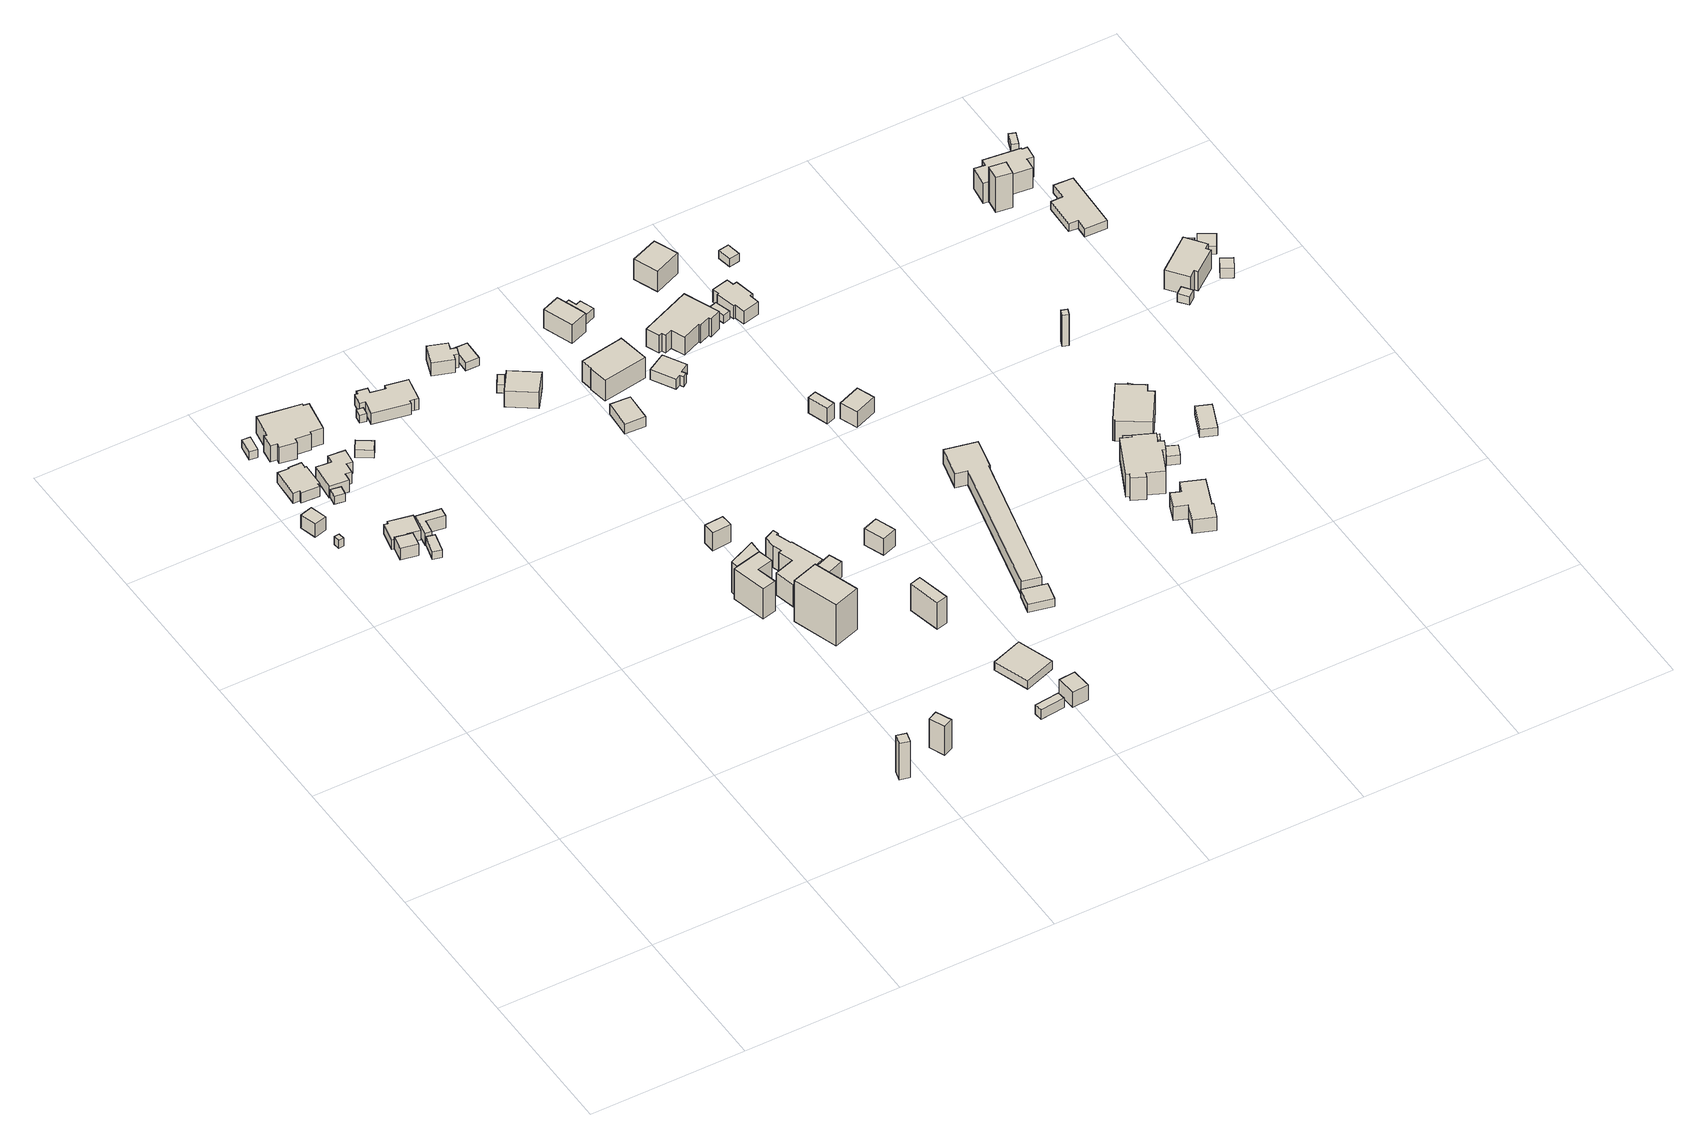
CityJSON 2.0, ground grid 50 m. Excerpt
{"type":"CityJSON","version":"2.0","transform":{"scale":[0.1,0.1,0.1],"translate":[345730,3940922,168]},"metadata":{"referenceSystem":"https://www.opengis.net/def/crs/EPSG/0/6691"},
"CityObjects":{
"building1":{"type":"Building","attributes":{"BuildingIDAttribute.prefecture":"14","BuildingIDAttribute.city":"14151","BuildingDetailAttribute.surveyYear":2015},"geometry":[{"type":"Solid","lod":"1","boundaries":[[[[0,1,2,3]],[[2,4,5,3]],[[1,6,4,2]],[[0,7,6,1]],[[3,5,7,0]],[[4,6,7,5]]]]}]},
"building2":{"type":"Building","attributes":{"measuredHeight":10.1,"BuildingIDAttribute.prefecture":"14","BuildingIDAttribute.city":"14151","BuildingDetailAttribute.surveyYear":2015},"geometry":[{"type":"Solid","lod":"1","boundaries":[[[[8,9,10,11]],[[10,12,13,11]],[[9,14,12,10]],[[8,15,14,9]],[[11,13,15,8]],[[12,14,15,13]]]]}]},
"building3":{"type":"Building","attributes":{"usage":"411","measuredHeight":5.7,"storeysAboveGround":2,"BuildingIDAttribute.prefecture":"14","BuildingIDAttribute.city":"14151","BuildingDetailAttribute.totalFloorArea":144.07,"BuildingDetailAttribute.buildingFootprintArea":72.03,"BuildingDetailAttribute.buildingStructureType":"601","BuildingDetailAttribute.buildingStructureOrgType":"1","BuildingDetailAttribute.orgUsage":"10","BuildingDetailAttribute.surveyYear":2015},"geometry":[{"type":"Solid","lod":"1","boundaries":[[[[16,17,18,19,20,21,22,23,24,25,26,27]],[[26,28,29,27]],[[25,30,28,26]],[[24,31,30,25]],[[23,32,31,24]],[[22,33,32,23]],[[21,34,33,22]],[[20,35,34,21]],[[19,36,35,20]],[[18,37,36,19]],[[17,38,37,18]],[[16,39,38,17]],[[27,29,39,16]],[[28,30,31,32,33,34,35,36,37,38,39,29]]]]}]},
"building4":{"type":"Building","attributes":{"measuredHeight":9.6,"BuildingIDAttribute.prefecture":"14","BuildingIDAttribute.city":"14151","BuildingDetailAttribute.surveyYear":2015},"geometry":[{"type":"Solid","lod":"1","boundaries":[[[[40,41,42,43]],[[42,44,45,43]],[[41,46,44,42]],[[40,47,46,41]],[[43,45,47,40]],[[44,46,47,45]]]]}]},
"building5":{"type":"Building","attributes":{"usage":"411","storeysAboveGround":1,"BuildingIDAttribute.prefecture":"14","BuildingIDAttribute.city":"14151","BuildingDetailAttribute.totalFloorArea":14.48,"BuildingDetailAttribute.buildingFootprintArea":14.48,"BuildingDetailAttribute.buildingStructureType":"601","BuildingDetailAttribute.buildingStructureOrgType":"1","BuildingDetailAttribute.orgUsage":"10","BuildingDetailAttribute.surveyYear":2015},"geometry":[{"type":"Solid","lod":"1","boundaries":[[[[48,49,50,51]],[[50,52,53,51]],[[49,54,52,50]],[[48,55,54,49]],[[51,53,55,48]],[[52,54,55,53]]]]}]},
"building6":{"type":"Building","attributes":{"BuildingIDAttribute.prefecture":"14","BuildingIDAttribute.city":"14151","BuildingDetailAttribute.surveyYear":2015},"geometry":[{"type":"Solid","lod":"1","boundaries":[[[[56,57,58,59]],[[58,60,61,59]],[[57,62,60,58]],[[56,63,62,57]],[[59,61,63,56]],[[60,62,63,61]]]]}]},
"building7":{"type":"Building","attributes":{"usage":"411","measuredHeight":10.4,"storeysAboveGround":1,"BuildingIDAttribute.prefecture":"14","BuildingIDAttribute.city":"14151","BuildingDetailAttribute.totalFloorArea":51.96,"BuildingDetailAttribute.buildingFootprintArea":51.96,"BuildingDetailAttribute.buildingStructureType":"601","BuildingDetailAttribute.buildingStructureOrgType":"1","BuildingDetailAttribute.orgUsage":"10","BuildingDetailAttribute.surveyYear":2015},"geometry":[{"type":"Solid","lod":"1","boundaries":[[[[64,65,66,67,68,69,70,71]],[[70,72,73,71]],[[69,74,72,70]],[[68,75,74,69]],[[67,76,75,68]],[[66,77,76,67]],[[65,78,77,66]],[[64,79,78,65]],[[71,73,79,64]],[[72,74,75,76,77,78,79,73]]]]}]},
"building8":{"type":"Building","attributes":{"measuredHeight":3.3,"BuildingIDAttribute.prefecture":"14","BuildingIDAttribute.city":"14151","BuildingDetailAttribute.surveyYear":2015},"geometry":[{"type":"Solid","lod":"1","boundaries":[[[[80,81,82,83]],[[82,84,85,83]],[[81,86,84,82]],[[80,87,86,81]],[[83,85,87,80]],[[84,86,87,85]]]]}]},
"building9":{"type":"Building","attributes":{"usage":"411","measuredHeight":5.1,"storeysAboveGround":1,"BuildingIDAttribute.prefecture":"14","BuildingIDAttribute.city":"14151","BuildingDetailAttribute.totalFloorArea":86,"BuildingDetailAttribute.buildingFootprintArea":86,"BuildingDetailAttribute.buildingStructureType":"601","BuildingDetailAttribute.buildingStructureOrgType":"1","BuildingDetailAttribute.orgUsage":"10","BuildingDetailAttribute.surveyYear":2015},"geometry":[{"type":"Solid","lod":"1","boundaries":[[[[88,89,90,91,92,93,94,95,96,97]],[[96,98,99,97]],[[95,100,98,96]],[[94,101,100,95]],[[93,102,101,94]],[[92,103,102,93]],[[91,104,103,92]],[[90,105,104,91]],[[89,106,105,90]],[[88,107,106,89]],[[97,99,107,88]],[[98,100,101,102,103,104,105,106,107,99]]]]}]},
"building10":{"type":"Building","attributes":{"measuredHeight":10.3,"BuildingIDAttribute.prefecture":"14","BuildingIDAttribute.city":"14151","BuildingDetailAttribute.surveyYear":2015},"geometry":[{"type":"Solid","lod":"1","boundaries":[[[[108,109,110,111,112,113]],[[112,114,115,113]],[[111,116,114,112]],[[110,117,116,111]],[[109,118,117,110]],[[108,119,118,109]],[[113,115,119,108]],[[114,116,117,118,119,115]]]]}]},
"building11":{"type":"Building","attributes":{"usage":"411","measuredHeight":9.2,"storeysAboveGround":2,"BuildingIDAttribute.prefecture":"14","BuildingIDAttribute.city":"14151","BuildingDetailAttribute.totalFloorArea":336.96,"BuildingDetailAttribute.buildingFootprintArea":168.48,"BuildingDetailAttribute.buildingStructureType":"601","BuildingDetailAttribute.buildingStructureOrgType":"1","BuildingDetailAttribute.orgUsage":"10","BuildingDetailAttribute.surveyYear":2015},"geometry":[{"type":"Solid","lod":"1","boundaries":[[[[120,121,122,123,124,125,126,127,128,129,130,131,132,133]],[[132,134,135,133]],[[131,136,134,132]],[[130,137,136,131]],[[129,138,137,130]],[[128,139,138,129]],[[127,140,139,128]],[[126,141,140,127]],[[125,142,141,126]],[[124,143,142,125]],[[123,144,143,124]],[[122,145,144,123]],[[121,146,145,122]],[[120,147,146,121]],[[133,135,147,120]],[[134,136,137,138,139,140,141,142,143,144,145,146,147,135]]]]}]},
"building12":{"type":"Building","attributes":{"measuredHeight":17,"BuildingIDAttribute.prefecture":"14","BuildingIDAttribute.city":"14151","BuildingDetailAttribute.surveyYear":2015},"geometry":[{"type":"Solid","lod":"1","boundaries":[[[[148,149,150,151]],[[150,152,153,151]],[[149,154,152,150]],[[148,155,154,149]],[[151,153,155,148]],[[152,154,155,153]]]]}]},
"building13":{"type":"Building","attributes":{"BuildingIDAttribute.prefecture":"14","BuildingIDAttribute.city":"14151","BuildingDetailAttribute.surveyYear":2015},"geometry":[{"type":"Solid","lod":"1","boundaries":[[[[156,157,158,159]],[[158,160,161,159]],[[157,162,160,158]],[[156,163,162,157]],[[159,161,163,156]],[[160,162,163,161]]]]}]},
"building14":{"type":"Building","attributes":{"measuredHeight":14.6,"BuildingIDAttribute.prefecture":"14","BuildingIDAttribute.city":"14151","BuildingDetailAttribute.surveyYear":2015},"geometry":[{"type":"Solid","lod":"1","boundaries":[[[[164,165,166,167]],[[166,168,169,167]],[[165,170,168,166]],[[164,171,170,165]],[[167,169,171,164]],[[168,170,171,169]]]]}]},
"building15":{"type":"Building","attributes":{"BuildingIDAttribute.prefecture":"14","BuildingIDAttribute.city":"14151","BuildingDetailAttribute.surveyYear":2015},"geometry":[{"type":"Solid","lod":"1","boundaries":[[[[172,173,174,175]],[[174,176,177,175]],[[173,178,176,174]],[[172,179,178,173]],[[175,177,179,172]],[[176,178,179,177]]]]}]},
"building16":{"type":"Building","attributes":{"usage":"411","measuredHeight":5.4,"storeysAboveGround":1,"BuildingIDAttribute.prefecture":"14","BuildingIDAttribute.city":"14151","BuildingDetailAttribute.totalFloorArea":135.49,"BuildingDetailAttribute.buildingFootprintArea":135.49,"BuildingDetailAttribute.buildingStructureType":"601","BuildingDetailAttribute.buildingStructureOrgType":"1","BuildingDetailAttribute.orgUsage":"10","BuildingDetailAttribute.surveyYear":2015},"geometry":[{"type":"Solid","lod":"1","boundaries":[[[[180,181,182,183,184,185,186,187,188,189,190,191,192,193,194,195]],[[194,196,197,195]],[[193,198,196,194]],[[192,199,198,193]],[[191,200,199,192]],[[190,201,200,191]],[[189,202,201,190]],[[188,203,202,189]],[[187,204,203,188]],[[186,205,204,187]],[[185,206,205,186]],[[184,207,206,185]],[[183,208,207,184]],[[182,209,208,183]],[[181,210,209,182]],[[180,211,210,181]],[[195,197,211,180]],[[196,198,199,200,201,202,203,204,205,206,207,208,209,210,211,197]]]]}]},
"building17":{"type":"Building","attributes":{"usage":"431","measuredHeight":12.8,"storeysAboveGround":1,"BuildingIDAttribute.prefecture":"14","BuildingIDAttribute.city":"14151","BuildingDetailAttribute.totalFloorArea":214.82,"BuildingDetailAttribute.buildingFootprintArea":214.82,"BuildingDetailAttribute.buildingStructureType":"601","BuildingDetailAttribute.buildingStructureOrgType":"1","BuildingDetailAttribute.orgUsage":"143","BuildingDetailAttribute.surveyYear":2015},"geometry":[{"type":"Solid","lod":"1","boundaries":[[[[212,213,214,215,216,217,218]],[[217,219,220,218]],[[216,221,219,217]],[[215,222,221,216]],[[214,223,222,215]],[[213,224,223,214]],[[212,225,224,213]],[[218,220,225,212]],[[219,221,222,223,224,225,220]]]]}]},
"building18":{"type":"Building","attributes":{"measuredHeight":14.2,"BuildingIDAttribute.prefecture":"14","BuildingIDAttribute.city":"14151","BuildingDetailAttribute.surveyYear":2015},"geometry":[{"type":"Solid","lod":"1","boundaries":[[[[213,226,227,214]],[[227,228,229,214]],[[226,230,228,227]],[[213,231,230,226]],[[214,229,231,213]],[[228,230,231,229]]]]}]},
"building19":{"type":"Building","attributes":{"measuredHeight":19.7,"BuildingIDAttribute.prefecture":"14","BuildingIDAttribute.city":"14151","BuildingDetailAttribute.surveyYear":2015},"geometry":[{"type":"Solid","lod":"1","boundaries":[[[[232,233,234,235]],[[234,236,237,235]],[[233,238,236,234]],[[232,239,238,233]],[[235,237,239,232]],[[236,238,239,237]]]]}]},
"building20":{"type":"Building","attributes":{"measuredHeight":17.2,"BuildingIDAttribute.prefecture":"14","BuildingIDAttribute.city":"14151","BuildingDetailAttribute.surveyYear":2015},"geometry":[{"type":"Solid","lod":"1","boundaries":[[[[240,241,242,243]],[[242,244,245,243]],[[241,246,244,242]],[[240,247,246,241]],[[243,245,247,240]],[[244,246,247,245]]]]}]},
"building21":{"type":"Building","attributes":{"measuredHeight":9.1,"BuildingIDAttribute.prefecture":"14","BuildingIDAttribute.city":"14151","BuildingDetailAttribute.surveyYear":2015},"geometry":[{"type":"Solid","lod":"1","boundaries":[[[[248,249,250,251]],[[250,252,253,251]],[[249,254,252,250]],[[248,255,254,249]],[[251,253,255,248]],[[252,254,255,253]]]]}]},
"building22":{"type":"Building","attributes":{"usage":"431","measuredHeight":13.8,"storeysAboveGround":1,"BuildingIDAttribute.prefecture":"14","BuildingIDAttribute.city":"14151","BuildingDetailAttribute.totalFloorArea":137.71,"BuildingDetailAttribute.buildingFootprintArea":137.71,"BuildingDetailAttribute.buildingStructureType":"601","BuildingDetailAttribute.buildingStructureOrgType":"1","BuildingDetailAttribute.orgUsage":"143","BuildingDetailAttribute.surveyYear":2015},"geometry":[{"type":"Solid","lod":"1","boundaries":[[[[256,257,258,259,260,261,262,263,264,265,266,267,268]],[[267,269,270,268]],[[266,271,269,267]],[[265,272,271,266]],[[264,273,272,265]],[[263,274,273,264]],[[262,275,274,263]],[[261,276,275,262]],[[260,277,276,261]],[[259,278,277,260]],[[258,279,278,259]],[[257,280,279,258]],[[256,281,280,257]],[[268,270,281,256]],[[269,271,272,273,274,275,276,277,278,279,280,281,270]]]]}]},
"building23":{"type":"Building","attributes":{"measuredHeight":6.5,"BuildingIDAttribute.prefecture":"14","BuildingIDAttribute.city":"14151","BuildingDetailAttribute.surveyYear":2015},"geometry":[{"type":"Solid","lod":"1","boundaries":[[[[282,283,284,285]],[[284,286,287,285]],[[283,288,286,284]],[[282,289,288,283]],[[285,287,289,282]],[[286,288,289,287]]]]}]},
"building24":{"type":"Building","attributes":{"usage":"411","measuredHeight":5.7,"storeysAboveGround":1,"BuildingIDAttribute.prefecture":"14","BuildingIDAttribute.city":"14151","BuildingDetailAttribute.totalFloorArea":49.26,"BuildingDetailAttribute.buildingFootprintArea":49.26,"BuildingDetailAttribute.buildingStructureType":"610","BuildingDetailAttribute.buildingStructureOrgType":"2","BuildingDetailAttribute.orgUsage":"10","BuildingDetailAttribute.surveyYear":2015},"geometry":[{"type":"Solid","lod":"1","boundaries":[[[[290,291,292,293,294,295,296,297]],[[296,298,299,297]],[[295,300,298,296]],[[294,301,300,295]],[[293,302,301,294]],[[292,303,302,293]],[[291,304,303,292]],[[290,305,304,291]],[[297,299,305,290]],[[298,300,301,302,303,304,305,299]]]]}]},
"building25":{"type":"Building","attributes":{"measuredHeight":5.9,"BuildingIDAttribute.prefecture":"14","BuildingIDAttribute.city":"14151","BuildingDetailAttribute.surveyYear":2015},"geometry":[{"type":"Solid","lod":"1","boundaries":[[[[306,307,308,309]],[[308,310,311,309]],[[307,312,310,308]],[[306,313,312,307]],[[309,311,313,306]],[[310,312,313,311]]]]}]},
"building26":{"type":"Building","attributes":{"measuredHeight":11.6,"BuildingIDAttribute.prefecture":"14","BuildingIDAttribute.city":"14151","BuildingDetailAttribute.surveyYear":2015},"geometry":[{"type":"Solid","lod":"1","boundaries":[[[[314,315,316,317]],[[316,318,319,317]],[[315,320,318,316]],[[314,321,320,315]],[[317,319,321,314]],[[318,320,321,319]]]]}]},
"building27":{"type":"Building","attributes":{"measuredHeight":15.4,"BuildingIDAttribute.prefecture":"14","BuildingIDAttribute.city":"14151","BuildingDetailAttribute.surveyYear":2015},"geometry":[{"type":"Solid","lod":"1","boundaries":[[[[322,323,324,325]],[[324,326,327,325]],[[323,328,326,324]],[[322,329,328,323]],[[325,327,329,322]],[[326,328,329,327]]]]}]},
"building28":{"type":"Building","attributes":{"BuildingIDAttribute.prefecture":"14","BuildingIDAttribute.city":"14151","BuildingDetailAttribute.surveyYear":2015},"geometry":[{"type":"Solid","lod":"1","boundaries":[[[[330,331,332,333]],[[332,334,335,333]],[[331,336,334,332]],[[330,337,336,331]],[[333,335,337,330]],[[334,336,337,335]]]]}]},
"building29":{"type":"Building","attributes":{"usage":"411","measuredHeight":7.7,"storeysAboveGround":2,"BuildingIDAttribute.prefecture":"14","BuildingIDAttribute.city":"14151","BuildingDetailAttribute.totalFloorArea":139.17,"BuildingDetailAttribute.buildingFootprintArea":69.59,"BuildingDetailAttribute.buildingStructureType":"601","BuildingDetailAttribute.buildingStructureOrgType":"1","BuildingDetailAttribute.orgUsage":"10","BuildingDetailAttribute.surveyYear":2015},"geometry":[{"type":"Solid","lod":"1","boundaries":[[[[338,339,340,341]],[[340,342,343,341]],[[339,344,342,340]],[[338,345,344,339]],[[341,343,345,338]],[[342,344,345,343]]]]}]},
"building30":{"type":"Building","attributes":{"BuildingIDAttribute.prefecture":"14","BuildingIDAttribute.city":"14151","BuildingDetailAttribute.surveyYear":2015},"geometry":[{"type":"Solid","lod":"1","boundaries":[[[[346,347,348,349]],[[348,350,351,349]],[[347,352,350,348]],[[346,353,352,347]],[[349,351,353,346]],[[350,352,353,351]]]]}]},
"building31":{"type":"Building","attributes":{"measuredHeight":6.5,"BuildingIDAttribute.prefecture":"14","BuildingIDAttribute.city":"14151","BuildingDetailAttribute.surveyYear":2015},"geometry":[{"type":"Solid","lod":"1","boundaries":[[[[354,355,356,357]],[[356,358,359,357]],[[355,360,358,356]],[[354,361,360,355]],[[357,359,361,354]],[[358,360,361,359]]]]}]},
"building32":{"type":"Building","attributes":{"usage":"411","measuredHeight":4.6,"storeysAboveGround":1,"BuildingIDAttribute.prefecture":"14","BuildingIDAttribute.city":"14151","BuildingDetailAttribute.totalFloorArea":60.54,"BuildingDetailAttribute.buildingFootprintArea":60.54,"BuildingDetailAttribute.buildingStructureType":"601","BuildingDetailAttribute.buildingStructureOrgType":"1","BuildingDetailAttribute.orgUsage":"10","BuildingDetailAttribute.surveyYear":2015},"geometry":[{"type":"Solid","lod":"1","boundaries":[[[[362,363,364,365]],[[364,366,367,365]],[[363,368,366,364]],[[362,369,368,363]],[[365,367,369,362]],[[366,368,369,367]]]]}]},
"building33":{"type":"Building","attributes":{"BuildingIDAttribute.prefecture":"14","BuildingIDAttribute.city":"14151","BuildingDetailAttribute.surveyYear":2015},"geometry":[{"type":"Solid","lod":"1","boundaries":[[[[370,371,372,373]],[[372,374,375,373]],[[371,376,374,372]],[[370,377,376,371]],[[373,375,377,370]],[[374,376,377,375]]]]}]},
"building34":{"type":"Building","attributes":{"usage":"411","measuredHeight":9,"storeysAboveGround":2,"BuildingIDAttribute.prefecture":"14","BuildingIDAttribute.city":"14151","BuildingDetailAttribute.totalFloorArea":246.65,"BuildingDetailAttribute.buildingFootprintArea":123.33,"BuildingDetailAttribute.buildingStructureType":"601","BuildingDetailAttribute.buildingStructureOrgType":"1","BuildingDetailAttribute.orgUsage":"10","BuildingDetailAttribute.surveyYear":2015},"geometry":[{"type":"Solid","lod":"1","boundaries":[[[[378,379,380,381,382,383,384]],[[383,385,386,384]],[[382,387,385,383]],[[381,388,387,382]],[[380,389,388,381]],[[379,390,389,380]],[[378,391,390,379]],[[384,386,391,378]],[[385,387,388,389,390,391,386]]]]}]},
"building35":{"type":"Building","attributes":{"usage":"431","measuredHeight":7.7,"storeysAboveGround":1,"BuildingIDAttribute.prefecture":"14","BuildingIDAttribute.city":"14151","BuildingDetailAttribute.totalFloorArea":51.91,"BuildingDetailAttribute.buildingFootprintArea":51.91,"BuildingDetailAttribute.buildingStructureType":"601","BuildingDetailAttribute.buildingStructureOrgType":"1","BuildingDetailAttribute.orgUsage":"143","BuildingDetailAttribute.surveyYear":2015},"geometry":[{"type":"Solid","lod":"1","boundaries":[[[[392,393,394,395,396,397]],[[396,398,399,397]],[[395,400,398,396]],[[394,401,400,395]],[[393,402,401,394]],[[392,403,402,393]],[[397,399,403,392]],[[398,400,401,402,403,399]]]]}]},
"building36":{"type":"Building","attributes":{"usage":"411","measuredHeight":4.2,"storeysAboveGround":1,"BuildingIDAttribute.prefecture":"14","BuildingIDAttribute.city":"14151","BuildingDetailAttribute.totalFloorArea":57.45,"BuildingDetailAttribute.buildingFootprintArea":57.45,"BuildingDetailAttribute.buildingStructureType":"601","BuildingDetailAttribute.buildingStructureOrgType":"1","BuildingDetailAttribute.orgUsage":"10","BuildingDetailAttribute.surveyYear":2015},"geometry":[{"type":"Solid","lod":"1","boundaries":[[[[404,405,406,407,408,409,410,411]],[[410,412,413,411]],[[409,414,412,410]],[[408,415,414,409]],[[407,416,415,408]],[[406,417,416,407]],[[405,418,417,406]],[[404,419,418,405]],[[411,413,419,404]],[[412,414,415,416,417,418,419,413]]]]}]},
"building37":{"type":"Building","attributes":{"measuredHeight":7.3,"BuildingIDAttribute.prefecture":"14","BuildingIDAttribute.city":"14151","BuildingDetailAttribute.surveyYear":2015},"geometry":[{"type":"Solid","lod":"1","boundaries":[[[[420,421,422,423,424,425]],[[424,426,427,425]],[[423,428,426,424]],[[422,429,428,423]],[[421,430,429,422]],[[420,431,430,421]],[[425,427,431,420]],[[426,428,429,430,431,427]]]]}]},
"building38":{"type":"Building","attributes":{"usage":"431","measuredHeight":7.1,"storeysAboveGround":1,"BuildingIDAttribute.prefecture":"14","BuildingIDAttribute.city":"14151","BuildingDetailAttribute.totalFloorArea":496.32,"BuildingDetailAttribute.buildingFootprintArea":496.32,"BuildingDetailAttribute.buildingStructureType":"610","BuildingDetailAttribute.buildingStructureOrgType":"2","BuildingDetailAttribute.orgUsage":"143","BuildingDetailAttribute.surveyYear":2015},"geometry":[{"type":"Solid","lod":"1","boundaries":[[[[432,433,434,435,436,437,438,439]],[[438,440,441,439]],[[437,442,440,438]],[[436,443,442,437]],[[435,444,443,436]],[[434,445,444,435]],[[433,446,445,434]],[[432,447,446,433]],[[439,441,447,432]],[[440,442,443,444,445,446,447,441]]]]}]},
"building39":{"type":"Building","attributes":{"measuredHeight":6.2,"BuildingIDAttribute.prefecture":"14","BuildingIDAttribute.city":"14151","BuildingDetailAttribute.surveyYear":2015},"geometry":[{"type":"Solid","lod":"1","boundaries":[[[[448,449,450,451]],[[450,452,453,451]],[[449,454,452,450]],[[448,455,454,449]],[[451,453,455,448]],[[452,454,455,453]]]]}]},
"building40":{"type":"Building","attributes":{"measuredHeight":6.1,"BuildingIDAttribute.prefecture":"14","BuildingIDAttribute.city":"14151","BuildingDetailAttribute.surveyYear":2015},"geometry":[{"type":"Solid","lod":"1","boundaries":[[[[456,457,458,459]],[[458,460,461,459]],[[457,462,460,458]],[[456,463,462,457]],[[459,461,463,456]],[[460,462,463,461]]]]}]},
"building41":{"type":"Building","attributes":{"usage":"411","measuredHeight":8.7,"storeysAboveGround":1,"BuildingIDAttribute.prefecture":"14","BuildingIDAttribute.city":"14151","BuildingDetailAttribute.totalFloorArea":178.76,"BuildingDetailAttribute.buildingFootprintArea":178.76,"BuildingDetailAttribute.buildingStructureType":"601","BuildingDetailAttribute.buildingStructureOrgType":"1","BuildingDetailAttribute.orgUsage":"10","BuildingDetailAttribute.surveyYear":2015},"geometry":[{"type":"Solid","lod":"1","boundaries":[[[[464,465,466,467,468,469,470,471,472,473,474,475]],[[474,476,477,475]],[[473,478,476,474]],[[472,479,478,473]],[[471,480,479,472]],[[470,481,480,471]],[[469,482,481,470]],[[468,483,482,469]],[[467,484,483,468]],[[466,485,484,467]],[[465,486,485,466]],[[464,487,486,465]],[[475,477,487,464]],[[476,478,479,480,481,482,483,484,485,486,487,477]]]]}]},
"building42":{"type":"Building","attributes":{"BuildingIDAttribute.prefecture":"14","BuildingIDAttribute.city":"14151","BuildingDetailAttribute.surveyYear":2015},"geometry":[{"type":"Solid","lod":"1","boundaries":[[[[488,489,490,491]],[[490,492,493,491]],[[489,494,492,490]],[[488,495,494,489]],[[491,493,495,488]],[[492,494,495,493]]]]}]},
"building43":{"type":"Building","attributes":{"usage":"411","measuredHeight":8,"storeysAboveGround":2,"BuildingIDAttribute.prefecture":"14","BuildingIDAttribute.city":"14151","BuildingDetailAttribute.totalFloorArea":146.39,"BuildingDetailAttribute.buildingFootprintArea":73.19,"BuildingDetailAttribute.buildingStructureType":"610","BuildingDetailAttribute.buildingStructureOrgType":"2","BuildingDetailAttribute.orgUsage":"10","BuildingDetailAttribute.surveyYear":2015},"geometry":[{"type":"Solid","lod":"1","boundaries":[[[[496,497,498,499]],[[498,500,501,499]],[[497,502,500,498]],[[496,503,502,497]],[[499,501,503,496]],[[500,502,503,501]]]]}]},
"building44":{"type":"Building","attributes":{"usage":"411","measuredHeight":5.6,"storeysAboveGround":1,"BuildingIDAttribute.prefecture":"14","BuildingIDAttribute.city":"14151","BuildingDetailAttribute.totalFloorArea":79.95,"BuildingDetailAttribute.buildingFootprintArea":79.95,"BuildingDetailAttribute.buildingStructureType":"601","BuildingDetailAttribute.buildingStructureOrgType":"1","BuildingDetailAttribute.orgUsage":"10","BuildingDetailAttribute.surveyYear":2015},"geometry":[{"type":"Solid","lod":"1","boundaries":[[[[504,505,506,507,508,509,510,511,512,513,514,515]],[[514,516,517,515]],[[513,518,516,514]],[[512,519,518,513]],[[511,520,519,512]],[[510,521,520,511]],[[509,522,521,510]],[[508,523,522,509]],[[507,524,523,508]],[[506,525,524,507]],[[505,526,525,506]],[[504,527,526,505]],[[515,517,527,504]],[[516,518,519,520,521,522,523,524,525,526,527,517]]]]}]},
"building45":{"type":"Building","attributes":{"BuildingIDAttribute.prefecture":"14","BuildingIDAttribute.city":"14151","BuildingDetailAttribute.surveyYear":2015},"geometry":[{"type":"Solid","lod":"1","boundaries":[[[[528,529,530,531]],[[530,532,533,531]],[[529,534,532,530]],[[528,535,534,529]],[[531,533,535,528]],[[532,534,535,533]]]]}]},
"building46":{"type":"Building","attributes":{"usage":"451","measuredHeight":15.8,"storeysAboveGround":1,"BuildingIDAttribute.prefecture":"14","BuildingIDAttribute.city":"14151","BuildingDetailAttribute.totalFloorArea":132.83,"BuildingDetailAttribute.buildingFootprintArea":132.83,"BuildingDetailAttribute.buildingStructureType":"601","BuildingDetailAttribute.buildingStructureOrgType":"1","BuildingDetailAttribute.orgUsage":"200","BuildingDetailAttribute.surveyYear":2015},"geometry":[{"type":"Solid","lod":"1","boundaries":[[[[536,537,538,539,540,541,542,543,544,545]],[[544,546,547,545]],[[543,548,546,544]],[[542,549,548,543]],[[541,550,549,542]],[[540,551,550,541]],[[539,552,551,540]],[[538,553,552,539]],[[537,554,553,538]],[[536,555,554,537]],[[545,547,555,536]],[[546,548,549,550,551,552,553,554,555,547]]]]}]},
"building47":{"type":"Building","attributes":{"usage":"411","measuredHeight":17.6,"storeysAboveGround":2,"BuildingIDAttribute.prefecture":"14","BuildingIDAttribute.city":"14151","BuildingDetailAttribute.totalFloorArea":304.43,"BuildingDetailAttribute.buildingFootprintArea":152.21,"BuildingDetailAttribute.buildingStructureType":"601","BuildingDetailAttribute.buildingStructureOrgType":"1","BuildingDetailAttribute.orgUsage":"10","BuildingDetailAttribute.surveyYear":2015,"BuildingLandSlideRiskAttribute.description":"1","BuildingLandSlideRiskAttribute.areaType":"1"},"geometry":[{"type":"Solid","lod":"1","boundaries":[[[[556,557,558,559,560,561,562,563,564,565,566,567,568,569]],[[568,570,571,569]],[[567,572,570,568]],[[566,573,572,567]],[[565,574,573,566]],[[564,575,574,565]],[[563,576,575,564]],[[562,577,576,563]],[[561,578,577,562]],[[560,579,578,561]],[[559,580,579,560]],[[558,581,580,559]],[[557,582,581,558]],[[556,583,582,557]],[[569,571,583,556]],[[570,572,573,574,575,576,577,578,579,580,581,582,583,571]]]]}]},
"building48":{"type":"Building","attributes":{"BuildingIDAttribute.prefecture":"14","BuildingIDAttribute.city":"14151","BuildingDetailAttribute.surveyYear":2015,"BuildingLandSlideRiskAttribute.description":"1","BuildingLandSlideRiskAttribute.areaType":"1"},"geometry":[{"type":"Solid","lod":"1","boundaries":[[[[584,585,586,587]],[[586,588,589,587]],[[585,590,588,586]],[[584,591,590,585]],[[587,589,591,584]],[[588,590,591,589]]]]}]},
"building49":{"type":"Building","attributes":{"measuredHeight":4,"BuildingIDAttribute.prefecture":"14","BuildingIDAttribute.city":"14151","BuildingDetailAttribute.surveyYear":2015,"BuildingLandSlideRiskAttribute.description":"1","BuildingLandSlideRiskAttribute.areaType":"1"},"geometry":[{"type":"Solid","lod":"1","boundaries":[[[[592,593,594,595]],[[594,596,597,595]],[[593,598,596,594]],[[592,599,598,593]],[[595,597,599,592]],[[596,598,599,597]]]]}]},
"building50":{"type":"Building","attributes":{"usage":"411","measuredHeight":12.1,"storeysAboveGround":1,"BuildingIDAttribute.prefecture":"14","BuildingIDAttribute.city":"14151","BuildingDetailAttribute.totalFloorArea":116.42,"BuildingDetailAttribute.buildingFootprintArea":116.42,"BuildingDetailAttribute.buildingStructureType":"601","BuildingDetailAttribute.buildingStructureOrgType":"1","BuildingDetailAttribute.orgUsage":"10","BuildingDetailAttribute.surveyYear":2015,"BuildingLandSlideRiskAttribute.description":"1","BuildingLandSlideRiskAttribute.areaType":"1"},"geometry":[{"type":"Solid","lod":"1","boundaries":[[[[600,601,602,603,604,605,606,607]],[[606,608,609,607]],[[605,610,608,606]],[[604,611,610,605]],[[603,612,611,604]],[[602,613,612,603]],[[601,614,613,602]],[[600,615,614,601]],[[607,609,615,600]],[[608,610,611,612,613,614,615,609]]]]}]},
"building51":{"type":"Building","attributes":{"usage":"411","measuredHeight":4,"storeysAboveGround":1,"BuildingIDAttribute.prefecture":"14","BuildingIDAttribute.city":"14151","BuildingDetailAttribute.totalFloorArea":12.59,"BuildingDetailAttribute.buildingFootprintArea":12.59,"BuildingDetailAttribute.buildingStructureType":"601","BuildingDetailAttribute.buildingStructureOrgType":"1","BuildingDetailAttribute.orgUsage":"10","BuildingDetailAttribute.surveyYear":2015},"geometry":[{"type":"Solid","lod":"1","boundaries":[[[[616,617,618,619]],[[618,620,621,619]],[[617,622,620,618]],[[616,623,622,617]],[[619,621,623,616]],[[620,622,623,621]]]]}]},
"building52":{"type":"Building","attributes":{"measuredHeight":14.4,"BuildingIDAttribute.prefecture":"14","BuildingIDAttribute.city":"14151","BuildingDetailAttribute.surveyYear":2015},"geometry":[{"type":"Solid","lod":"1","boundaries":[[[[624,625,626,627]],[[626,628,629,627]],[[625,630,628,626]],[[624,631,630,625]],[[627,629,631,624]],[[628,630,631,629]]]]}]},
"building53":{"type":"Building","attributes":{"usage":"451","storeysAboveGround":1,"BuildingIDAttribute.prefecture":"14","BuildingIDAttribute.city":"14151","BuildingDetailAttribute.totalFloorArea":60.14,"BuildingDetailAttribute.buildingFootprintArea":60.14,"BuildingDetailAttribute.buildingStructureType":"610","BuildingDetailAttribute.buildingStructureOrgType":"2","BuildingDetailAttribute.orgUsage":"200","BuildingDetailAttribute.surveyYear":2015},"geometry":[{"type":"Solid","lod":"1","boundaries":[[[[632,633,634,635]],[[634,636,637,635]],[[633,638,636,634]],[[632,639,638,633]],[[635,637,639,632]],[[636,638,639,637]]]]}]},
"building54":{"type":"Building","attributes":{"measuredHeight":15.2,"BuildingIDAttribute.prefecture":"14","BuildingIDAttribute.city":"14151","BuildingDetailAttribute.surveyYear":2015},"geometry":[{"type":"Solid","lod":"1","boundaries":[[[[640,641,642,643]],[[642,644,645,643]],[[641,646,644,642]],[[640,647,646,641]],[[643,645,647,640]],[[644,646,647,645]]]]}]},
"building55":{"type":"Building","attributes":{"measuredHeight":3.4,"BuildingIDAttribute.prefecture":"14","BuildingIDAttribute.city":"14151","BuildingDetailAttribute.surveyYear":2015},"geometry":[{"type":"Solid","lod":"1","boundaries":[[[[648,649,650,651]],[[650,652,653,651]],[[649,654,652,650]],[[648,655,654,649]],[[651,653,655,648]],[[652,654,655,653]]]]}]},
"building56":{"type":"Building","attributes":{"usage":"411","measuredHeight":12.7,"storeysAboveGround":2,"BuildingIDAttribute.prefecture":"14","BuildingIDAttribute.city":"14151","BuildingDetailAttribute.totalFloorArea":224.34,"BuildingDetailAttribute.buildingFootprintArea":112.17,"BuildingDetailAttribute.buildingStructureType":"601","BuildingDetailAttribute.buildingStructureOrgType":"1","BuildingDetailAttribute.orgUsage":"10","BuildingDetailAttribute.surveyYear":2015},"geometry":[{"type":"Solid","lod":"1","boundaries":[[[[656,657,658,659,660,661,662,663,664,665]],[[664,666,667,665]],[[663,668,666,664]],[[662,669,668,663]],[[661,670,669,662]],[[660,671,670,661]],[[659,672,671,660]],[[658,673,672,659]],[[657,674,673,658]],[[656,675,674,657]],[[665,667,675,656]],[[666,668,669,670,671,672,673,674,675,667]]]]}]},
"building57":{"type":"Building","attributes":{"usage":"411","storeysAboveGround":1,"BuildingIDAttribute.prefecture":"14","BuildingIDAttribute.city":"14151","BuildingDetailAttribute.totalFloorArea":165.68,"BuildingDetailAttribute.buildingFootprintArea":165.68,"BuildingDetailAttribute.buildingStructureType":"601","BuildingDetailAttribute.buildingStructureOrgType":"1","BuildingDetailAttribute.orgUsage":"10","BuildingDetailAttribute.surveyYear":2015},"geometry":[{"type":"Solid","lod":"1","boundaries":[[[[676,677,678,679,680,681,682,683]],[[682,684,685,683]],[[681,686,684,682]],[[680,687,686,681]],[[679,688,687,680]],[[678,689,688,679]],[[677,690,689,678]],[[676,691,690,677]],[[683,685,691,676]],[[684,686,687,688,689,690,691,685]]]]}]},
"building58":{"type":"Building","attributes":{"usage":"411","measuredHeight":8.9,"storeysAboveGround":2,"BuildingIDAttribute.prefecture":"14","BuildingIDAttribute.city":"14151","BuildingDetailAttribute.totalFloorArea":208.79,"BuildingDetailAttribute.buildingFootprintArea":104.4,"BuildingDetailAttribute.buildingStructureType":"601","BuildingDetailAttribute.buildingStructureOrgType":"1","BuildingDetailAttribute.orgUsage":"10","BuildingDetailAttribute.surveyYear":2015},"geometry":[{"type":"Solid","lod":"1","boundaries":[[[[692,693,694,695,696,697,698,699]],[[698,700,701,699]],[[697,702,700,698]],[[696,703,702,697]],[[695,704,703,696]],[[694,705,704,695]],[[693,706,705,694]],[[692,707,706,693]],[[699,701,707,692]],[[700,702,703,704,705,706,707,701]]]]}]},
"building59":{"type":"Building","attributes":{"BuildingIDAttribute.prefecture":"14","BuildingIDAttribute.city":"14151","BuildingDetailAttribute.surveyYear":2015},"geometry":[{"type":"Solid","lod":"1","boundaries":[[[[708,709,710,711]],[[710,712,713,711]],[[709,714,712,710]],[[708,715,714,709]],[[711,713,715,708]],[[712,714,715,713]]]]}]},
"building60":{"type":"Building","attributes":{"BuildingIDAttribute.prefecture":"14","BuildingIDAttribute.city":"14151","BuildingDetailAttribute.surveyYear":2015},"geometry":[{"type":"Solid","lod":"1","boundaries":[[[[716,717,718,719]],[[718,720,721,719]],[[717,722,720,718]],[[716,723,722,717]],[[719,721,723,716]],[[720,722,723,721]]]]}]},
"building61":{"type":"Building","attributes":{"usage":"411","measuredHeight":4.3,"storeysAboveGround":1,"BuildingIDAttribute.prefecture":"14","BuildingIDAttribute.city":"14151","BuildingDetailAttribute.totalFloorArea":16.91,"BuildingDetailAttribute.buildingFootprintArea":16.91,"BuildingDetailAttribute.buildingStructureType":"601","BuildingDetailAttribute.buildingStructureOrgType":"1","BuildingDetailAttribute.orgUsage":"10","BuildingDetailAttribute.surveyYear":2015},"geometry":[{"type":"Solid","lod":"1","boundaries":[[[[724,725,726,727]],[[726,728,729,727]],[[725,730,728,726]],[[724,731,730,725]],[[727,729,731,724]],[[728,730,731,729]]]]}]},
"building62":{"type":"Building","attributes":{"BuildingIDAttribute.prefecture":"14","BuildingIDAttribute.city":"14151","BuildingDetailAttribute.surveyYear":2015},"geometry":[{"type":"Solid","lod":"1","boundaries":[[[[732,733,734,735]],[[734,736,737,735]],[[733,738,736,734]],[[732,739,738,733]],[[735,737,739,732]],[[736,738,739,737]]]]}]}
},
"vertices":[
[64,1770,61],[47,1768,61],[45,1789,61],[62,1791,61],[45,1789,91],[62,1791,91],[47,1768,91],[64,1770,91],
[0,1893,61],[40,1904,61],[55,1851,61],[15,1840,61],[55,1851,111],[15,1840,111],[40,1904,111],[0,1893,111],
[46,2099,45],[84,2097,45],[84,2101,45],[125,2099,45],[124,2079,45],[129,2079,45],[126,2001,45],[120,2002,45],[119,1991,45],[61,1994,45],[62,2003,45],[42,2004,45],[62,2003,83],[42,2004,83],[61,1994,83],[119,1991,83],[120,2002,83],[126,2001,83],[129,2079,83],[124,2079,83],[125,2099,83],[84,2101,83],[84,2097,83],[46,2099,83],
[175,1651,50],[185,1699,50],[238,1688,50],[229,1640,50],[238,1688,93],[229,1640,93],[185,1699,93],[175,1651,93],
[35,2272,44],[62,2269,44],[54,2215,44],[28,2218,44],[54,2215,74],[28,2218,74],[62,2269,74],[35,2272,74],
[172,1964,48],[167,1934,48],[135,1940,48],[140,1970,48],[135,1940,78],[140,1970,78],[167,1934,78],[172,1964,78],
[282,1758,46],[268,1695,46],[230,1703,46],[227,1693,46],[179,1703,46],[193,1768,46],[206,1765,46],[208,1774,46],[206,1765,82],[208,1774,82],[193,1768,82],[179,1703,82],[227,1693,82],[230,1703,82],[268,1695,82],[282,1758,82],
[284,1606,42],[257,1613,42],[272,1675,42],[299,1669,42],[272,1675,72],[299,1669,72],[257,1613,72],[284,1606,72],
[149,2062,41],[197,2057,41],[200,2083,41],[254,2078,41],[248,2027,41],[228,2029,41],[224,1993,41],[204,1995,41],[201,1968,41],[140,1975,41],[201,1968,85],[140,1975,85],[204,1995,85],[224,1993,85],[228,2029,85],[248,2027,85],[254,2078,85],[200,2083,85],[197,2057,85],[149,2062,85],
[361,1739,37],[357,1709,37],[298,1718,37],[291,1673,37],[272,1676,37],[284,1751,37],[272,1676,84],[284,1751,84],[291,1673,84],[298,1718,84],[357,1709,84],[361,1739,84],
[243,2291,34],[242,2285,34],[259,2282,34],[242,2177,34],[203,2183,34],[201,2173,34],[153,2180,34],[150,2163,34],[97,2172,34],[99,2187,34],[78,2190,34],[85,2235,34],[93,2233,34],[106,2312,34],[93,2233,95],[106,2312,95],[85,2235,95],[78,2190,95],[99,2187,95],[97,2172,95],[150,2163,95],[153,2180,95],[201,2173,95],[203,2183,95],[242,2177,95],[259,2282,95],[242,2285,95],[243,2291,95],
[865,131,137],[896,123,137],[888,89,137],[856,97,137],[888,89,275],[856,97,275],[896,123,275],[865,131,275],
[355,2087,35],[333,2055,35],[288,2085,35],[310,2117,35],[288,2085,65],[310,2117,65],[333,2055,65],[355,2087,65],
[1029,102,169],[998,88,169],[977,137,169],[1007,151,169],[977,137,279],[1007,151,279],[998,88,279],[1029,102,279],
[377,2225,32],[398,2222,32],[394,2196,32],[374,2199,32],[394,2196,62],[374,2199,62],[398,2222,62],[377,2225,62],
[400,2182,29],[409,2230,29],[394,2233,29],[401,2272,29],[409,2270,29],[411,2281,29],[444,2275,29],[441,2257,29],[488,2248,29],[491,2260,29],[560,2247,29],[556,2226,29],[544,2166,29],[531,2169,29],[518,2171,29],[516,2159,29],[518,2171,70],[516,2159,70],[531,2169,70],[544,2166,70],[556,2226,70],[560,2247,70],[491,2260,70],[488,2248,70],[441,2257,70],[444,2275,70],[411,2281,70],[409,2270,70],[401,2272,70],[394,2233,70],[409,2230,70],[400,2182,70],
[882,1030,61],[892,1033,61],[978,1054,61],[990,1006,61],[938,994,61],[954,929,61],[909,918,61],[954,929,175],[909,918,175],[938,994,175],[990,1006,175],[978,1054,175],[892,1033,175],[882,1030,175],
[890,1057,61],[978,1096,61],[978,1096,176],[978,1054,176],[890,1057,176],[892,1033,176],
[1098,727,84],[1014,699,84],[966,845,84],[1049,872,84],[966,845,240],[1049,872,240],[1014,699,240],[1098,727,240],
[1339,45,241],[1342,18,241],[1263,10,241],[1260,36,241],[1263,10,277],[1260,36,277],[1342,18,277],[1339,45,277],
[914,1197,93],[911,1237,93],[972,1241,93],[975,1202,93],[972,1241,161],[975,1202,161],[911,1237,161],[914,1197,161],
[984,880,102],[968,946,102],[1031,966,102],[1016,1013,102],[1027,1017,102],[1017,1047,102],[1016,1082,102],[1049,1098,102],[1055,1080,102],[1049,1078,102],[1066,1031,102],[1069,1032,102],[1107,926,102],[1069,1032,186],[1107,926,186],[1066,1031,186],[1049,1078,186],[1055,1080,186],[1049,1098,186],[1016,1082,186],[1017,1047,186],[1027,1017,186],[1016,1013,186],[1031,966,186],[968,946,186],[984,880,186],
[1119,911,150],[1134,871,150],[1069,846,150],[1054,887,150],[1069,846,209],[1054,887,209],[1134,871,209],[1119,911,209],
[668,2333,25],[727,2312,25],[719,2289,25],[737,2283,25],[728,2258,25],[715,2262,25],[709,2245,25],[645,2267,25],[709,2245,76],[645,2267,76],[715,2262,76],[728,2258,76],[737,2283,76],[719,2289,76],[727,2312,76],[668,2333,76],
[1262,260,227],[1361,295,227],[1401,181,227],[1302,146,227],[1401,181,259],[1302,146,259],[1361,295,259],[1262,260,259],
[1201,610,202],[1236,619,202],[1260,514,202],[1225,506,202],[1260,514,303],[1225,506,303],[1236,619,303],[1201,610,303],
[1411,77,239],[1417,12,239],[1364,7,239],[1358,72,239],[1364,7,296],[1358,72,296],[1417,12,296],[1411,77,296],
[789,2151,26],[805,2141,26],[783,2104,26],[766,2115,26],[783,2104,56],[766,2115,56],[805,2141,56],[789,2151,56],
[754,2056,26],[802,2124,26],[883,2067,26],[834,1999,26],[883,2067,87],[834,1999,87],[802,2124,87],[754,2056,87],
[740,2305,25],[783,2304,25],[781,2236,25],[738,2237,25],[781,2236,55],[738,2237,55],[783,2304,55],[740,2305,55],
[1236,918,185],[1284,936,185],[1308,871,185],[1261,854,185],[1308,871,247],[1261,854,247],[1284,936,247],[1236,918,247],
[985,1873,35],[1050,1869,35],[1045,1778,35],[979,1781,35],[1045,1778,72],[979,1781,72],[1050,1869,72],[985,1873,72],
[1565,479,204],[1550,416,204],[1474,433,204],[1489,497,204],[1474,433,234],[1489,497,234],[1550,416,234],[1565,479,234],
[1003,1927,31],[993,1989,31],[996,1989,31],[990,2028,31],[1122,2050,31],[1130,2052,31],[1147,1951,31],[1130,2052,109],[1147,1951,109],[1122,2050,109],[990,2028,109],[996,1989,109],[993,1989,109],[1003,1927,109],
[1071,2289,26],[1097,2218,26],[1104,2199,26],[1047,2178,26],[1012,2273,26],[1069,2294,26],[1012,2273,97],[1069,2294,97],[1047,2178,97],[1104,2199,97],[1097,2218,97],[1071,2289,97],
[1150,1929,41],[1209,1963,41],[1249,1894,41],[1221,1877,41],[1228,1865,41],[1214,1856,41],[1208,1867,41],[1191,1858,41],[1208,1867,79],[1191,1858,79],[1214,1856,79],[1228,1865,79],[1221,1877,79],[1249,1894,79],[1209,1963,79],[1150,1929,79],
[1111,2304,24],[1120,2278,24],[1137,2284,24],[1154,2239,24],[1097,2218,24],[1071,2289,24],[1097,2218,60],[1071,2289,60],[1154,2239,60],[1137,2284,60],[1120,2278,60],[1111,2304,60],
[1555,493,200],[1496,506,200],[1599,966,200],[1562,974,200],[1585,1076,200],[1685,1054,200],[1663,953,200],[1659,954,200],[1663,953,252],[1659,954,252],[1685,1054,252],[1585,1076,252],[1562,974,252],[1599,966,252],[1496,506,252],[1555,493,252],
[1389,1475,165],[1416,1484,165],[1438,1418,165],[1411,1409,165],[1438,1418,224],[1411,1409,224],[1416,1484,224],[1389,1475,224],
[1458,1328,194],[1437,1383,194],[1509,1411,194],[1530,1355,194],[1509,1411,253],[1530,1355,253],[1437,1383,253],[1458,1328,253],
[1375,2122,36],[1422,2010,36],[1386,1995,36],[1383,2003,36],[1349,1989,36],[1346,1995,36],[1285,1969,36],[1267,2012,36],[1244,2003,36],[1239,2016,36],[1229,2012,36],[1212,2054,36],[1229,2012,103],[1212,2054,103],[1239,2016,103],[1244,2003,103],[1267,2012,103],[1285,1969,103],[1346,1995,103],[1349,1989,103],[1383,2003,103],[1386,1995,103],[1422,2010,103],[1375,2122,103],
[1427,2069,41],[1450,2076,41],[1465,2026,41],[1442,2019,41],[1465,2026,71],[1442,2019,71],[1450,2076,71],[1427,2069,71],
[1416,2351,22],[1447,2275,22],[1361,2240,22],[1330,2317,22],[1361,2240,99],[1330,2317,99],[1447,2275,99],[1416,2351,99],
[1545,2035,41],[1535,2033,41],[1542,2000,41],[1487,1988,41],[1480,2021,41],[1474,2020,41],[1459,2084,41],[1465,2086,41],[1460,2108,41],[1513,2120,41],[1519,2097,41],[1531,2099,41],[1519,2097,90],[1531,2099,90],[1513,2120,90],[1460,2108,90],[1465,2086,90],[1459,2084,90],[1474,2020,90],[1480,2021,90],[1487,1988,90],[1542,2000,90],[1535,2033,90],[1545,2035,90],
[1570,2260,32],[1604,2266,32],[1612,2221,32],[1578,2215,32],[1612,2221,62],[1578,2215,62],[1604,2266,62],[1570,2260,62],
[2202,658,33],[2208,656,33],[2187,604,33],[2122,630,33],[2144,686,33],[2104,702,33],[2125,756,33],[2157,743,33],[2171,779,33],[2239,752,33],[2171,779,85],[2239,752,85],[2157,743,85],[2125,756,85],[2104,702,85],[2144,686,85],[2122,630,85],[2187,604,85],[2208,656,85],[2202,658,85],
[2103,987,33],[2135,973,33],[2138,980,33],[2200,952,33],[2186,922,33],[2203,914,33],[2187,880,33],[2178,884,33],[2143,806,33],[2092,829,33],[2085,813,33],[2044,832,33],[2051,847,33],[2041,851,33],[2051,847,118],[2041,851,118],[2044,832,118],[2085,813,118],[2092,829,118],[2143,806,118],[2178,884,118],[2187,880,118],[2203,914,118],[2186,922,118],[2200,952,118],[2138,980,118],[2135,973,118],[2103,987,118],
[2144,1040,34],[2236,993,34],[2225,974,34],[2134,1021,34],[2225,974,64],[2134,1021,64],[2236,993,64],[2144,1040,64],
[2223,944,30],[2257,929,30],[2240,890,30],[2206,905,30],[2240,890,64],[2206,905,64],[2257,929,64],[2223,944,64],
[2221,1004,30],[2132,1063,30],[2134,1066,30],[2129,1069,30],[2210,1192,30],[2286,1142,30],[2273,1121,30],[2290,1109,30],[2273,1121,107],[2290,1109,107],[2286,1142,107],[2210,1192,107],[2129,1069,107],[2134,1066,107],[2132,1063,107],[2221,1004,107],
[2249,1203,27],[2268,1220,27],[2302,1183,27],[2284,1166,27],[2302,1183,60],[2284,1166,60],[2268,1220,60],[2249,1203,60],
[2189,1441,57],[2197,1463,57],[2215,1456,57],[2207,1435,57],[2215,1456,175],[2207,1435,175],[2197,1463,175],[2189,1441,175],
[2380,1047,27],[2426,1028,27],[2390,939,27],[2343,958,27],[2390,939,57],[2343,958,57],[2426,1028,57],[2380,1047,57],
[2327,2029,27],[2333,2077,27],[2384,2070,27],[2377,2022,27],[2384,2070,159],[2377,2022,159],[2333,2077,159],[2327,2029,159],
[2583,1479,7],[2607,1498,7],[2630,1468,7],[2606,1450,7],[2630,1468,38],[2606,1450,38],[2607,1498,38],[2583,1479,38],
[2323,2090,14],[2331,2156,14],[2366,2151,14],[2369,2173,14],[2486,2159,14],[2486,2155,14],[2503,2153,14],[2498,2110,14],[2477,2113,14],[2473,2073,14],[2477,2113,90],[2473,2073,90],[2498,2110,90],[2503,2153,90],[2486,2155,90],[2486,2159,90],[2369,2173,90],[2366,2151,90],[2331,2156,90],[2323,2090,90],
[2569,1832,8],[2498,1835,8],[2500,1874,8],[2470,1876,8],[2474,1979,8],[2513,1978,8],[2514,2032,8],[2576,2029,8],[2514,2032,38],[2576,2029,38],[2513,1978,38],[2474,1979,38],[2470,1876,38],[2500,1874,38],[2498,1835,38],[2569,1832,38],
[2693,1631,5],[2739,1571,5],[2723,1559,5],[2733,1546,5],[2657,1488,5],[2650,1498,5],[2628,1481,5],[2580,1543,5],[2628,1481,78],[2580,1543,78],[2650,1498,78],[2657,1488,78],[2733,1546,78],[2723,1559,78],[2739,1571,78],[2693,1631,78],
[2518,2281,1],[2538,2274,1],[2522,2232,1],[2502,2239,1],[2522,2232,31],[2502,2239,31],[2538,2274,31],[2518,2281,31],
[2699,1647,4],[2712,1668,4],[2742,1650,4],[2729,1629,4],[2742,1650,34],[2729,1629,34],[2712,1668,34],[2699,1647,34],
[2758,1541,3],[2792,1522,3],[2771,1484,3],[2737,1503,3],[2771,1484,39],[2737,1503,39],[2792,1522,39],[2758,1541,39],
[2779,1594,1],[2733,1621,1],[2760,1666,1],[2806,1638,1],[2760,1666,31],[2806,1638,31],[2733,1621,31],[2779,1594,31]
]}
